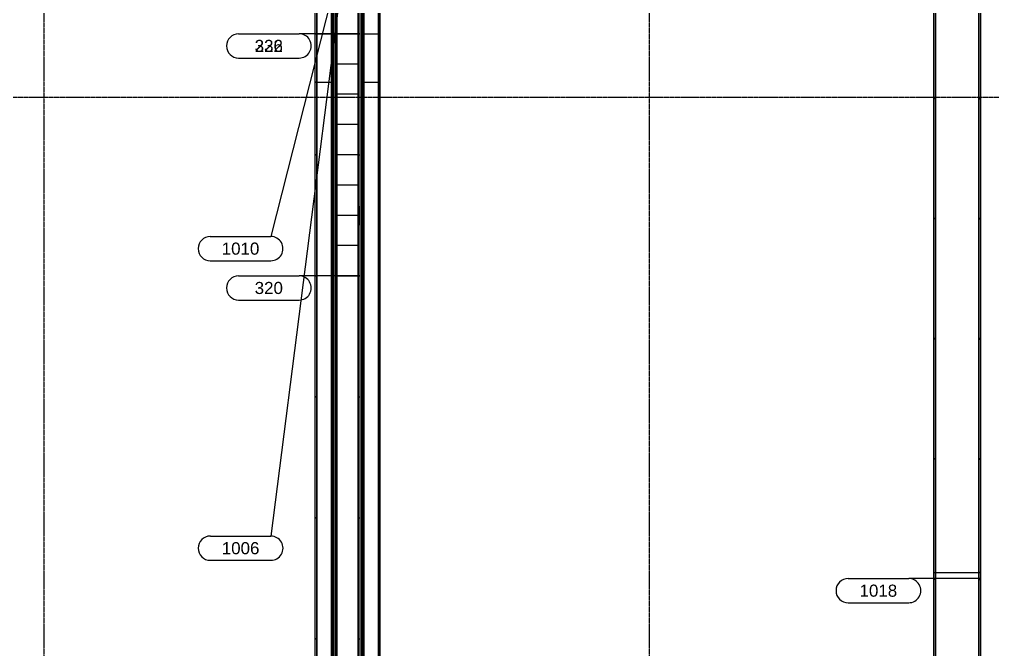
# Model space of a CAD drawing. Header units: inches. Extents: x -21257 to 11444, y 0 to 8704.
# Drawn here: x 4504 to 5468, y 6448 to 7072 of the extents above; entities that cross this region are included whole.
import ezdxf
from ezdxf.enums import TextEntityAlignment as Align

# ---------------------------------------------------------------- set-up
doc = ezdxf.new("R2010")
doc.units = ezdxf.units.IN
doc.header["$MEASUREMENT"] = 0
doc.linetypes.add('CENTER2', pattern=[1.125, 0.75, -0.125, 0.125, -0.125])
for name, color, linetype in [('100-CONV-LAYOUT', 3, 'Continuous'), ('1000-CONV-LAYOUT', 30, 'Continuous'), ('1000-CONV-LAYOUT-UPPER', 30, 'Continuous'), ('1000-CONV-NUMBERS', 30, 'Continuous'), ('200-CONV-LAYOUT', 4, 'Continuous'), ('200-CONV-NUMBERS', 4, 'Continuous'), ('300-CONV-LAYOUT', 6, 'Continuous'), ('300-CONV-NUMBERS', 6, 'Continuous'), ('Bldg_Cline', 8, 'CENTER2')]:
    doc.layers.add(name, color=color, linetype=linetype)
doc.styles.get("Standard").update_dxf_attribs({"font": 'helvl.shx'})

# ---------------------------------------------------------------- blocks, each defined once
blk = doc.blocks.new('DCBLOCK')
at = {"linetype": 'Continuous'}
for p, q in [((-0.625, 0), (0, 0)), ((-0.625, -0.25), (0, -0.25))]:
    blk.add_line(p, q, dxfattribs=at)
for centre, start, end in [((-0.625, -0.125), 90, 269.9999), ((0, -0.125), 269.9999, 90)]:
    blk.add_arc(centre, 0.125, start, end)
blk.add_attdef('FORTNAITEM', text='', height=0.125).set_placement((-0.313, -0.125), align=Align.MIDDLE_CENTER)
at = {"flags": 1}
blk.add_attdef('SERIALNUM', (-0.625, -0.344), '', height=0.125, dxfattribs=at)
blk = doc.blocks.new('Promise-US15-100330-00-10-003 Bldg Colums')
at = {"layer": 'Bldg_Cline'}
for p, q in [((3600, 7192), (3600, 8)), ((4200, 7192), (4200, 8)), ((72, 6480), (6000, 6480))]:
    blk.add_line(p, q, dxfattribs=at)

msp = doc.modelspace()

# ---------------------------------------------------------------- linework, layer by layer
at = {"layer": '100-CONV-LAYOUT', "linetype": 'Continuous'}
for p, q in [((4817.06, 7058.27, 29.99), (4818.56, 7058.27, 29.99)), ((4818.56, 7058.27, 23.49), (4817.06, 7058.27, 23.49)), ((4818.56, 7058.27, 29.99), (4818.56, 7058.27, 23.49)), ((4839.56, 7058.27, 29.99), (4841.06, 7058.27, 29.99)), ((4839.56, 7058.27, 29.99), (4839.56, 7058.27, 23.49)), ((4839.56, 7058.27, 23.49), (4841.06, 7058.27, 23.49)), ((4817.06, 6938.27, 29.99), (4818.56, 6938.27, 29.99)), ((4818.56, 6938.27, 23.49), (4817.06, 6938.27, 23.49)), ((4818.56, 6938.27, 29.99), (4818.56, 6938.27, 23.49)), ((4839.56, 6938.27, 29.99), (4841.06, 6938.27, 29.99)), ((4839.56, 6938.27, 29.99), (4839.56, 6938.27, 23.49)), ((4839.56, 6938.27, 23.49), (4841.06, 6938.27, 23.49)), ((4817.06, 6818.27, 29.99), (4818.56, 6818.27, 29.99)), ((4818.56, 6818.27, 23.49), (4817.06, 6818.27, 23.49)), ((4818.56, 6818.27, 29.99), (4818.56, 6818.27, 23.49)), ((4839.56, 6818.27, 29.99), (4841.06, 6818.27, 29.99)), ((4839.56, 6818.27, 29.99), (4839.56, 6818.27, 23.49)), ((4839.56, 6818.27, 23.49), (4841.06, 6818.27, 23.49)), ((4817.06, 6698.27, 29.99), (4818.56, 6698.27, 29.99)), ((4818.56, 6698.27, 23.49), (4817.06, 6698.27, 23.49)), ((4818.56, 6698.27, 29.99), (4818.56, 6698.27, 23.49)), ((4839.56, 6698.27, 29.99), (4841.06, 6698.27, 29.99)), ((4839.56, 6698.27, 29.99), (4839.56, 6698.27, 23.49)), ((4839.56, 6698.27, 23.49), (4841.06, 6698.27, 23.49)), ((4817.06, 6578.27, 29.99), (4818.56, 6578.27, 29.99)), ((4818.56, 6578.27, 23.49), (4817.06, 6578.27, 23.49)), ((4818.56, 6578.27, 29.99), (4818.56, 6578.27, 23.49)), ((4839.56, 6578.27, 29.99), (4841.06, 6578.27, 29.99)), ((4839.56, 6578.27, 29.99), (4839.56, 6578.27, 23.49)), ((4839.56, 6578.27, 23.49), (4841.06, 6578.27, 23.49)), ((4817.06, 6458.27, 29.99), (4818.56, 6458.27, 29.99)), ((4818.56, 6458.27, 23.49), (4817.06, 6458.27, 23.49)), ((4818.56, 6458.27, 29.99), (4818.56, 6458.27, 23.49)), ((4839.56, 6458.27, 29.99), (4841.06, 6458.27, 29.99)), ((4839.56, 6458.27, 29.99), (4839.56, 6458.27, 23.49)), ((4839.56, 6458.27, 23.49), (4841.06, 6458.27, 23.49))]:
    msp.add_line(p, q, dxfattribs=at)
at = {"layer": '100-CONV-LAYOUT'}
for points in [[(4817.06, 4778.27, 23.5), (4817.06, 7238.27, 23.49), (4818.56, 7238.27, 23.49), (4818.56, 4778.27, 23.5)], [(4817.06, 4778.27, 30), (4817.06, 7238.27, 29.99), (4818.56, 7238.27, 29.99), (4818.56, 4778.27, 30)], [(4818.56, 4778.27, 30), (4818.56, 7238.27, 29.99), (4839.56, 7238.27, 29.99), (4839.56, 4778.27, 30)], [(4818.56, 4778.27, 30), (4818.56, 7238.27, 29.99), (4818.56, 7238.27, 23.49), (4818.56, 4778.27, 23.5)], [(4839.56, 4778.27, 30), (4839.56, 7238.27, 29.99), (4839.56, 7238.27, 23.49), (4839.56, 4778.27, 23.5)], [(4839.56, 4778.27, 23.5), (4839.56, 7238.27, 23.49), (4841.06, 7238.27, 23.49), (4841.06, 4778.27, 23.5)], [(4839.56, 4778.27, 30), (4839.56, 7238.27, 29.99), (4841.06, 7238.27, 29.99), (4841.06, 4778.27, 30)], [(4797.06, 4778.27, 26.5), (4797.06, 7154.27, 26.49), (4798.56, 7154.27, 26.49), (4798.56, 4778.27, 26.5)], [(4797.06, 4778.27, 30), (4797.06, 7154.27, 29.99), (4798.56, 7154.27, 29.99), (4798.56, 4778.27, 30)], [(4798.56, 4778.27, 30), (4798.56, 7154.27, 29.99), (4813.56, 7154.27, 29.99), (4813.56, 4778.27, 30)], [(4798.56, 4778.27, 30), (4798.56, 7154.27, 29.99), (4798.56, 7154.27, 26.49), (4798.56, 4778.27, 26.5)], [(4813.56, 4778.27, 30), (4813.56, 7154.27, 29.99), (4813.56, 7154.27, 26.49), (4813.56, 4778.27, 26.5)], [(4813.56, 4778.27, 26.5), (4813.56, 7154.27, 26.49), (4815.06, 7154.27, 26.49), (4815.06, 4778.27, 26.5)], [(4813.56, 4778.27, 30), (4813.56, 7154.27, 29.99), (4815.06, 7154.27, 29.99), (4815.06, 4778.27, 30)], [(4843.06, 4778.27, 26.5), (4843.06, 7154.27, 26.49), (4844.56, 7154.27, 26.49), (4844.56, 4778.27, 26.5)], [(4843.06, 4778.27, 30), (4843.06, 7154.27, 29.99), (4844.56, 7154.27, 29.99), (4844.56, 4778.27, 30)], [(4844.56, 4778.27, 30), (4844.56, 7154.27, 29.99), (4859.56, 7154.27, 29.99), (4859.56, 4778.27, 30)], [(4844.56, 4778.27, 30), (4844.56, 7154.27, 29.99), (4844.56, 7154.27, 26.49), (4844.56, 4778.27, 26.5)], [(4859.56, 4778.27, 30), (4859.56, 7154.27, 29.99), (4859.56, 7154.27, 26.49), (4859.56, 4778.27, 26.5)], [(4859.56, 4778.27, 26.5), (4859.56, 7154.27, 26.49), (4861.06, 7154.27, 26.49), (4861.06, 4778.27, 26.5)], [(4859.56, 4778.27, 30), (4859.56, 7154.27, 29.99), (4861.06, 7154.27, 29.99), (4861.06, 4778.27, 30)], [(4797.06, 7058.27, 29.99), (4797.06, 7058.27, 26.49), (4798.56, 7058.27, 26.49), (4798.56, 7058.27, 29.99)], [(4813.56, 7058.27, 29.99), (4813.56, 7058.27, 26.49), (4815.06, 7058.27, 26.49), (4815.06, 7058.27, 29.99)], [(4843.06, 7058.27, 29.99), (4843.06, 7058.27, 26.49), (4844.56, 7058.27, 26.49), (4844.56, 7058.27, 29.99)], [(4859.56, 7058.27, 29.99), (4859.56, 7058.27, 26.49), (4861.06, 7058.27, 26.49), (4861.06, 7058.27, 29.99)], [(4797.06, 6938.27, 29.99), (4797.06, 6938.27, 26.49), (4798.56, 6938.27, 26.49), (4798.56, 6938.27, 29.99)], [(4813.56, 6938.27, 29.99), (4813.56, 6938.27, 26.49), (4815.06, 6938.27, 26.49), (4815.06, 6938.27, 29.99)], [(4843.06, 6938.27, 29.99), (4843.06, 6938.27, 26.49), (4844.56, 6938.27, 26.49), (4844.56, 6938.27, 29.99)], [(4859.56, 6938.27, 29.99), (4859.56, 6938.27, 26.49), (4861.06, 6938.27, 26.49), (4861.06, 6938.27, 29.99)], [(4797.06, 6818.27, 29.99), (4797.06, 6818.27, 26.49), (4798.56, 6818.27, 26.49), (4798.56, 6818.27, 29.99)], [(4813.56, 6818.27, 29.99), (4813.56, 6818.27, 26.49), (4815.06, 6818.27, 26.49), (4815.06, 6818.27, 29.99)], [(4843.06, 6818.27, 29.99), (4843.06, 6818.27, 26.49), (4844.56, 6818.27, 26.49), (4844.56, 6818.27, 29.99)], [(4859.56, 6818.27, 29.99), (4859.56, 6818.27, 26.49), (4861.06, 6818.27, 26.49), (4861.06, 6818.27, 29.99)], [(4797.06, 6698.27, 29.99), (4797.06, 6698.27, 26.49), (4798.56, 6698.27, 26.49), (4798.56, 6698.27, 29.99)], [(4813.56, 6698.27, 29.99), (4813.56, 6698.27, 26.49), (4815.06, 6698.27, 26.49), (4815.06, 6698.27, 29.99)], [(4843.06, 6698.27, 29.99), (4843.06, 6698.27, 26.49), (4844.56, 6698.27, 26.49), (4844.56, 6698.27, 29.99)], [(4859.56, 6698.27, 29.99), (4859.56, 6698.27, 26.49), (4861.06, 6698.27, 26.49), (4861.06, 6698.27, 29.99)], [(4797.06, 6578.27, 29.99), (4797.06, 6578.27, 26.49), (4798.56, 6578.27, 26.49), (4798.56, 6578.27, 29.99)], [(4813.56, 6578.27, 29.99), (4813.56, 6578.27, 26.49), (4815.06, 6578.27, 26.49), (4815.06, 6578.27, 29.99)], [(4843.06, 6578.27, 29.99), (4843.06, 6578.27, 26.49), (4844.56, 6578.27, 26.49), (4844.56, 6578.27, 29.99)], [(4859.56, 6578.27, 29.99), (4859.56, 6578.27, 26.49), (4861.06, 6578.27, 26.49), (4861.06, 6578.27, 29.99)], [(4797.06, 6458.27, 29.99), (4797.06, 6458.27, 26.49), (4798.56, 6458.27, 26.49), (4798.56, 6458.27, 29.99)], [(4813.56, 6458.27, 29.99), (4813.56, 6458.27, 26.49), (4815.06, 6458.27, 26.49), (4815.06, 6458.27, 29.99)], [(4843.06, 6458.27, 29.99), (4843.06, 6458.27, 26.49), (4844.56, 6458.27, 26.49), (4844.56, 6458.27, 29.99)], [(4859.56, 6458.27, 29.99), (4859.56, 6458.27, 26.49), (4861.06, 6458.27, 26.49), (4861.06, 6458.27, 29.99)]]:
    msp.add_3dface(points, dxfattribs=at)
at = {"layer": '1000-CONV-LAYOUT', "linetype": 'Continuous'}
for p, q in [((4814.6, 7037.26, 69), (4813.1, 7037.26, 69)), ((4814.6, 7037.26, 65), (4813.1, 7037.26, 65)), ((4814.6, 7037.26, 69), (4814.6, 7037.26, 65)), ((4845.1, 7037.26, 69), (4843.6, 7037.26, 69)), ((4843.6, 7037.26, 69), (4843.6, 7037.26, 65)), ((4843.6, 7037.26, 65), (4845.1, 7037.26, 65)), ((5410.1, 6994.68, 278.4), (5411.6, 6994.68, 278.4)), ((5411.6, 6993.78, 270.95), (5410.1, 6993.78, 270.95)), ((5411.6, 6994.68, 278.4), (5411.6, 6993.78, 270.95)), ((5454.6, 6994.68, 278.4), (5456.1, 6994.68, 278.4)), ((5454.6, 6994.68, 278.4), (5454.6, 6993.78, 270.95)), ((5454.6, 6993.78, 270.95), (5456.1, 6993.78, 270.95)), ((4814.6, 6917.26, 69), (4813.1, 6917.26, 69)), ((4814.6, 6917.26, 65), (4813.1, 6917.26, 65)), ((4814.6, 6917.26, 69), (4814.6, 6917.26, 65)), ((4845.1, 6917.26, 69), (4843.6, 6917.26, 69)), ((4843.6, 6917.26, 69), (4843.6, 6917.26, 65)), ((4843.6, 6917.26, 65), (4845.1, 6917.26, 65)), ((5410.1, 6875.55, 292.8), (5411.6, 6875.55, 292.8)), ((5411.6, 6875.55, 292.8), (5411.6, 6874.65, 285.35)), ((5454.6, 6875.55, 292.8), (5454.6, 6874.65, 285.35)), ((5454.6, 6875.55, 292.8), (5456.1, 6875.55, 292.8)), ((5411.6, 6874.65, 285.35), (5410.1, 6874.65, 285.35)), ((5454.6, 6874.65, 285.35), (5456.1, 6874.65, 285.35)), ((4814.6, 6797.26, 69), (4813.1, 6797.26, 69)), ((4814.6, 6797.26, 65), (4813.1, 6797.26, 65)), ((4814.6, 6797.26, 69), (4814.6, 6797.26, 65)), ((4845.1, 6797.26, 69), (4843.6, 6797.26, 69)), ((4843.6, 6797.26, 69), (4843.6, 6797.26, 65)), ((4843.6, 6797.26, 65), (4845.1, 6797.26, 65)), ((5410.1, 6756.41, 307.2), (5411.6, 6756.41, 307.2)), ((5411.6, 6755.51, 299.75), (5410.1, 6755.51, 299.75)), ((5411.6, 6756.41, 307.2), (5411.6, 6755.51, 299.75)), ((5454.6, 6756.41, 307.2), (5454.6, 6755.51, 299.75)), ((5454.6, 6756.41, 307.2), (5456.1, 6756.41, 307.2)), ((5454.6, 6755.51, 299.75), (5456.1, 6755.51, 299.75)), ((4814.6, 6677.26, 69), (4813.1, 6677.26, 69)), ((4814.6, 6677.26, 65), (4813.1, 6677.26, 65)), ((4814.6, 6677.26, 69), (4814.6, 6677.26, 65)), ((4845.1, 6677.26, 69), (4843.6, 6677.26, 69)), ((4843.6, 6677.26, 69), (4843.6, 6677.26, 65)), ((4843.6, 6677.26, 65), (4845.1, 6677.26, 65)), ((5410.1, 6637.28, 321.6), (5411.6, 6637.28, 321.6)), ((5411.6, 6636.38, 314.15), (5410.1, 6636.38, 314.15)), ((5411.6, 6637.28, 321.6), (5411.6, 6636.38, 314.15)), ((5454.6, 6637.28, 321.6), (5454.6, 6636.38, 314.15)), ((5454.6, 6637.28, 321.6), (5456.1, 6637.28, 321.6)), ((5454.6, 6636.38, 314.15), (5456.1, 6636.38, 314.15)), ((4814.6, 6557.26, 69), (4813.1, 6557.26, 69)), ((4814.6, 6557.26, 65), (4813.1, 6557.26, 65)), ((4814.6, 6557.26, 69), (4814.6, 6557.26, 65)), ((4845.1, 6557.26, 69), (4843.6, 6557.26, 69)), ((4843.6, 6557.26, 69), (4843.6, 6557.26, 65)), ((4843.6, 6557.26, 65), (4845.1, 6557.26, 65)), ((5410.1, 6524.15, 336), (5411.6, 6524.15, 336)), ((5410.1, 6524.15, 328.5), (5411.6, 6524.15, 328.5)), ((5411.6, 6524.15, 328.5), (5411.6, 6524.15, 336)), ((5456.1, 6524.15, 336), (5454.6, 6524.15, 336)), ((5454.6, 6524.15, 336), (5454.6, 6524.15, 328.5)), ((5454.6, 6524.15, 328.5), (5456.1, 6524.15, 328.5)), ((5410.1, 6518.15, 336), (5411.6, 6518.15, 336)), ((5411.6, 6517.25, 328.55), (5410.1, 6517.25, 328.55)), ((5411.6, 6518.15, 336), (5411.6, 6517.25, 328.55)), ((5454.6, 6518.15, 336), (5454.6, 6517.25, 328.55)), ((5454.6, 6518.15, 336), (5456.1, 6518.15, 336)), ((5454.6, 6517.25, 328.55), (5456.1, 6517.25, 328.55))]:
    msp.add_line(p, q, dxfattribs=at)
at = {"layer": '1000-CONV-LAYOUT'}
for points in [[(5410.1, 6518.15, 336), (5410.1, 7709.48, 192), (5411.6, 7709.48, 192), (5411.6, 6518.15, 336)], [(5410.1, 6517.25, 328.55), (5410.1, 7708.58, 184.55), (5411.6, 7708.58, 184.55), (5411.6, 6517.25, 328.55)], [(5411.6, 6518.15, 336), (5411.6, 7709.48, 192), (5454.6, 7709.48, 192), (5454.6, 6518.15, 336)], [(5411.6, 6518.15, 336), (5411.6, 7709.48, 192), (5411.6, 7708.58, 184.55), (5411.6, 6517.25, 328.55)], [(5454.6, 6518.15, 336), (5454.6, 7709.48, 192), (5454.6, 7708.58, 184.55), (5454.6, 6517.25, 328.55)], [(5454.6, 6518.15, 336), (5454.6, 7709.48, 192), (5456.1, 7709.48, 192), (5456.1, 6518.15, 336)], [(5454.6, 6517.25, 328.55), (5454.6, 7708.58, 184.55), (5456.1, 7708.58, 184.55), (5456.1, 6517.25, 328.55)], [(4814.6, 7157.26, 69), (4814.6, 4901.26, 69), (4813.1, 4901.26, 69), (4813.1, 7157.26, 69)], [(4814.6, 7157.26, 65), (4814.6, 4901.26, 65), (4813.1, 4901.26, 65), (4813.1, 7157.26, 65)], [(4814.6, 7157.26, 69), (4814.6, 4901.26, 69), (4814.6, 4901.26, 65), (4814.6, 7157.26, 65)], [(4843.6, 7157.26, 69), (4843.6, 4901.26, 69), (4814.6, 4901.26, 69), (4814.6, 7157.26, 69)], [(4845.1, 7157.26, 69), (4845.1, 4901.26, 69), (4843.6, 4901.26, 69), (4843.6, 7157.26, 69)], [(4845.1, 7157.26, 65), (4845.1, 4901.26, 65), (4843.6, 4901.26, 65), (4843.6, 7157.26, 65)], [(4843.6, 7157.26, 69), (4843.6, 4901.26, 69), (4843.6, 4901.26, 65), (4843.6, 7157.26, 65)], [(5410.1, 4124.15, 328.5), (5410.1, 6524.15, 328.5), (5411.6, 6524.15, 328.5), (5411.6, 4124.15, 328.5)], [(5410.1, 4124.15, 336), (5410.1, 6524.15, 336), (5411.6, 6524.15, 336), (5411.6, 4124.15, 336)], [(5411.6, 4124.15, 336), (5411.6, 6524.15, 336), (5454.6, 6524.15, 336), (5454.6, 4124.15, 336)], [(5411.6, 4124.15, 336), (5411.6, 6524.15, 336), (5411.6, 6524.15, 328.5), (5411.6, 4124.15, 328.5)], [(5454.6, 4124.15, 336), (5454.6, 6524.15, 336), (5454.6, 6524.15, 328.5), (5454.6, 4124.15, 328.5)], [(5454.6, 4124.15, 328.5), (5454.6, 6524.15, 328.5), (5456.1, 6524.15, 328.5), (5456.1, 4124.15, 328.5)], [(5454.6, 4124.15, 336), (5454.6, 6524.15, 336), (5456.1, 6524.15, 336), (5456.1, 4124.15, 336)]]:
    msp.add_3dface(points, dxfattribs=at)
at = {"layer": '1000-CONV-LAYOUT-UPPER', "linetype": 'Continuous'}
for p, q in [((4814.6, 7037.26, 177), (4813.1, 7037.26, 177)), ((4814.6, 7037.26, 173), (4813.1, 7037.26, 173)), ((4814.6, 7037.26, 177), (4814.6, 7037.26, 173)), ((4845.1, 7037.26, 177), (4843.6, 7037.26, 177)), ((4843.6, 7037.26, 177), (4843.6, 7037.26, 173)), ((4843.6, 7037.26, 173), (4845.1, 7037.26, 173)), ((4814.6, 6917.26, 177), (4813.1, 6917.26, 177)), ((4814.6, 6917.26, 173), (4813.1, 6917.26, 173)), ((4814.6, 6917.26, 177), (4814.6, 6917.26, 173)), ((4845.1, 6917.26, 177), (4843.6, 6917.26, 177)), ((4843.6, 6917.26, 177), (4843.6, 6917.26, 173)), ((4843.6, 6917.26, 173), (4845.1, 6917.26, 173)), ((4814.6, 6797.26, 177), (4813.1, 6797.26, 177)), ((4814.6, 6797.26, 173), (4813.1, 6797.26, 173)), ((4814.6, 6797.26, 177), (4814.6, 6797.26, 173)), ((4845.1, 6797.26, 177), (4843.6, 6797.26, 177)), ((4843.6, 6797.26, 177), (4843.6, 6797.26, 173)), ((4843.6, 6797.26, 173), (4845.1, 6797.26, 173)), ((4814.6, 6677.26, 177), (4813.1, 6677.26, 177)), ((4814.6, 6677.26, 173), (4813.1, 6677.26, 173)), ((4814.6, 6677.26, 177), (4814.6, 6677.26, 173)), ((4845.1, 6677.26, 177), (4843.6, 6677.26, 177)), ((4843.6, 6677.26, 177), (4843.6, 6677.26, 173)), ((4843.6, 6677.26, 173), (4845.1, 6677.26, 173)), ((4814.6, 6557.26, 177), (4813.1, 6557.26, 177)), ((4814.6, 6557.26, 173), (4813.1, 6557.26, 173)), ((4814.6, 6557.26, 177), (4814.6, 6557.26, 173)), ((4845.1, 6557.26, 177), (4843.6, 6557.26, 177)), ((4843.6, 6557.26, 177), (4843.6, 6557.26, 173)), ((4843.6, 6557.26, 173), (4845.1, 6557.26, 173))]:
    msp.add_line(p, q, dxfattribs=at)
at = {"layer": '1000-CONV-LAYOUT-UPPER'}
for points in [[(4814.6, 7157.26, 173), (4814.6, 4733.26, 173), (4813.1, 4733.26, 173), (4813.1, 7157.26, 173)], [(4814.6, 7157.26, 177), (4814.6, 4733.26, 177), (4813.1, 4733.26, 177), (4813.1, 7157.26, 177)], [(4843.6, 7157.26, 177), (4843.6, 4733.26, 177), (4814.6, 4733.26, 177), (4814.6, 7157.26, 177)], [(4814.6, 7157.26, 177), (4814.6, 4733.26, 177), (4814.6, 4733.26, 173), (4814.6, 7157.26, 173)], [(4843.6, 7157.26, 177), (4843.6, 4733.26, 177), (4843.6, 4733.26, 173), (4843.6, 7157.26, 173)], [(4845.1, 7157.26, 173), (4845.1, 4733.26, 173), (4843.6, 4733.26, 173), (4843.6, 7157.26, 173)], [(4845.1, 7157.26, 177), (4845.1, 4733.26, 177), (4843.6, 4733.26, 177), (4843.6, 7157.26, 177)]]:
    msp.add_3dface(points, dxfattribs=at)
at = {"layer": '1000-CONV-NUMBERS', "linetype": 'Continuous'}
for p, q in [((4829.1, 7157.26, 177), (4753.05, 6857.26, 360)), ((4829.1, 7157.26, 69), (4753.1, 6560.26, 360)), ((5433.1, 6518.15, 336), (5385.1, 6518.15, 360))]:
    msp.add_line(p, q, dxfattribs=at)
at = {"layer": '200-CONV-LAYOUT', "linetype": 'Continuous'}
for p, q in [((4817.06, 7058.27, 138), (4818.56, 7058.27, 138)), ((4818.56, 7058.27, 131.5), (4817.06, 7058.27, 131.5)), ((4817.06, 7058.27, 137.99), (4818.56, 7058.27, 137.99)), ((4817.06, 7058.27, 131.49), (4818.56, 7058.27, 131.49)), ((4818.56, 7058.27, 138), (4818.56, 7058.27, 131.5)), ((4818.56, 7058.27, 131.49), (4818.56, 7058.27, 137.99)), ((4839.56, 7058.27, 138), (4841.06, 7058.27, 138)), ((4839.56, 7058.27, 138), (4839.56, 7058.27, 131.5)), ((4839.56, 7058.27, 131.5), (4841.06, 7058.27, 131.5)), ((4841.06, 7058.27, 137.99), (4839.56, 7058.27, 137.99)), ((4839.56, 7058.27, 137.99), (4839.56, 7058.27, 131.49)), ((4839.56, 7058.27, 131.49), (4841.06, 7058.27, 131.49)), ((4817.06, 6938.27, 137.99), (4818.56, 6938.27, 137.99)), ((4818.56, 6938.27, 131.49), (4817.06, 6938.27, 131.49)), ((4818.56, 6938.27, 137.99), (4818.56, 6938.27, 131.49)), ((4839.56, 6938.27, 137.99), (4841.06, 6938.27, 137.99)), ((4839.56, 6938.27, 137.99), (4839.56, 6938.27, 131.49)), ((4839.56, 6938.27, 131.49), (4841.06, 6938.27, 131.49)), ((4817.06, 6818.27, 137.99), (4818.56, 6818.27, 137.99)), ((4818.56, 6818.27, 131.49), (4817.06, 6818.27, 131.49)), ((4818.56, 6818.27, 137.99), (4818.56, 6818.27, 131.49)), ((4839.56, 6818.27, 137.99), (4841.06, 6818.27, 137.99)), ((4839.56, 6818.27, 137.99), (4839.56, 6818.27, 131.49)), ((4839.56, 6818.27, 131.49), (4841.06, 6818.27, 131.49)), ((4817.06, 6698.27, 137.99), (4818.56, 6698.27, 137.99)), ((4818.56, 6698.27, 131.49), (4817.06, 6698.27, 131.49)), ((4818.56, 6698.27, 137.99), (4818.56, 6698.27, 131.49)), ((4839.56, 6698.27, 137.99), (4841.06, 6698.27, 137.99)), ((4839.56, 6698.27, 137.99), (4839.56, 6698.27, 131.49)), ((4839.56, 6698.27, 131.49), (4841.06, 6698.27, 131.49)), ((4817.06, 6578.27, 137.99), (4818.56, 6578.27, 137.99)), ((4818.56, 6578.27, 131.49), (4817.06, 6578.27, 131.49)), ((4818.56, 6578.27, 137.99), (4818.56, 6578.27, 131.49)), ((4839.56, 6578.27, 137.99), (4841.06, 6578.27, 137.99)), ((4839.56, 6578.27, 137.99), (4839.56, 6578.27, 131.49)), ((4839.56, 6578.27, 131.49), (4841.06, 6578.27, 131.49)), ((4817.06, 6458.27, 137.99), (4818.56, 6458.27, 137.99)), ((4818.56, 6458.27, 131.49), (4817.06, 6458.27, 131.49)), ((4818.56, 6458.27, 137.99), (4818.56, 6458.27, 131.49)), ((4839.56, 6458.27, 137.99), (4841.06, 6458.27, 137.99)), ((4839.56, 6458.27, 137.99), (4839.56, 6458.27, 131.49)), ((4839.56, 6458.27, 131.49), (4841.06, 6458.27, 131.49))]:
    msp.add_line(p, q, dxfattribs=at)
at = {"layer": '200-CONV-LAYOUT'}
for points in [[(4817.06, 7058.27, 138), (4817.06, 7103.27, 138), (4818.56, 7103.27, 138), (4818.56, 7058.27, 138)], [(4817.06, 7058.27, 131.5), (4817.06, 7103.27, 131.5), (4818.56, 7103.27, 131.5), (4818.56, 7058.27, 131.5)], [(4818.56, 7058.27, 138), (4818.56, 7103.27, 138), (4818.56, 7103.27, 131.5), (4818.56, 7058.27, 131.5)], [(4818.56, 7058.27, 138), (4818.56, 7103.27, 138), (4839.56, 7103.27, 138), (4839.56, 7058.27, 138)], [(4839.56, 7058.27, 138), (4839.56, 7103.27, 138), (4841.06, 7103.27, 138), (4841.06, 7058.27, 138)], [(4839.56, 7058.27, 131.5), (4839.56, 7103.27, 131.5), (4841.06, 7103.27, 131.5), (4841.06, 7058.27, 131.5)], [(4839.56, 7058.27, 138), (4839.56, 7103.27, 138), (4839.56, 7103.27, 131.5), (4839.56, 7058.27, 131.5)], [(4817.06, 4778.27, 131.5), (4817.06, 7058.27, 131.49), (4818.56, 7058.27, 131.49), (4818.56, 4778.27, 131.5)], [(4817.06, 4778.27, 138), (4817.06, 7058.27, 137.99), (4818.56, 7058.27, 137.99), (4818.56, 4778.27, 138)], [(4818.56, 4778.27, 138), (4818.56, 7058.27, 137.99), (4839.56, 7058.27, 137.99), (4839.56, 4778.27, 138)], [(4818.56, 4778.27, 138), (4818.56, 7058.27, 137.99), (4818.56, 7058.27, 131.49), (4818.56, 4778.27, 131.5)], [(4839.56, 4778.27, 138), (4839.56, 7058.27, 137.99), (4839.56, 7058.27, 131.49), (4839.56, 4778.27, 131.5)], [(4839.56, 4778.27, 131.5), (4839.56, 7058.27, 131.49), (4841.06, 7058.27, 131.49), (4841.06, 4778.27, 131.5)], [(4839.56, 4778.27, 138), (4839.56, 7058.27, 137.99), (4841.06, 7058.27, 137.99), (4841.06, 4778.27, 138)], [(4797.06, 7010.27, 137.99), (4797.06, 7010.27, 134.49), (4798.56, 7010.27, 134.49), (4798.56, 7010.27, 137.99)], [(4797.06, 4778.27, 134.5), (4797.06, 7010.27, 134.49), (4798.56, 7010.27, 134.49), (4798.56, 4778.27, 134.5)], [(4797.06, 4778.27, 138), (4797.06, 7010.27, 137.99), (4798.56, 7010.27, 137.99), (4798.56, 4778.27, 138)], [(4798.56, 4778.27, 138), (4798.56, 7010.27, 137.99), (4813.56, 7010.27, 137.99), (4813.56, 4778.27, 138)], [(4798.56, 4778.27, 138), (4798.56, 7010.27, 137.99), (4798.56, 7010.27, 134.49), (4798.56, 4778.27, 134.5)], [(4815.06, 7010.27, 137.99), (4813.56, 7010.27, 137.99), (4813.56, 7010.27, 134.49), (4815.06, 7010.27, 134.49)], [(4813.56, 4778.27, 138), (4813.56, 7010.27, 137.99), (4813.56, 7010.27, 134.49), (4813.56, 4778.27, 134.5)], [(4813.56, 4778.27, 134.5), (4813.56, 7010.27, 134.49), (4815.06, 7010.27, 134.49), (4815.06, 4778.27, 134.5)], [(4813.56, 4778.27, 138), (4813.56, 7010.27, 137.99), (4815.06, 7010.27, 137.99), (4815.06, 4778.27, 138)], [(4843.06, 7010.27, 137.99), (4843.06, 7010.27, 134.49), (4844.56, 7010.27, 134.49), (4844.56, 7010.27, 137.99)], [(4843.06, 4778.27, 134.5), (4843.06, 7010.27, 134.49), (4844.56, 7010.27, 134.49), (4844.56, 4778.27, 134.5)], [(4843.06, 4778.27, 138), (4843.06, 7010.27, 137.99), (4844.56, 7010.27, 137.99), (4844.56, 4778.27, 138)], [(4844.56, 4778.27, 138), (4844.56, 7010.27, 137.99), (4859.56, 7010.27, 137.99), (4859.56, 4778.27, 138)], [(4844.56, 4778.27, 138), (4844.56, 7010.27, 137.99), (4844.56, 7010.27, 134.49), (4844.56, 4778.27, 134.5)], [(4861.06, 7010.27, 137.99), (4859.56, 7010.27, 137.99), (4859.56, 7010.27, 134.49), (4861.06, 7010.27, 134.49)], [(4859.56, 4778.27, 138), (4859.56, 7010.27, 137.99), (4859.56, 7010.27, 134.49), (4859.56, 4778.27, 134.5)], [(4859.56, 4778.27, 134.5), (4859.56, 7010.27, 134.49), (4861.06, 7010.27, 134.49), (4861.06, 4778.27, 134.5)], [(4859.56, 4778.27, 138), (4859.56, 7010.27, 137.99), (4861.06, 7010.27, 137.99), (4861.06, 4778.27, 138)], [(4797.06, 6938.27, 137.99), (4797.06, 6938.27, 134.49), (4798.56, 6938.27, 134.49), (4798.56, 6938.27, 137.99)], [(4813.56, 6938.27, 137.99), (4813.56, 6938.27, 134.49), (4815.06, 6938.27, 134.49), (4815.06, 6938.27, 137.99)], [(4843.06, 6938.27, 137.99), (4843.06, 6938.27, 134.49), (4844.56, 6938.27, 134.49), (4844.56, 6938.27, 137.99)], [(4859.56, 6938.27, 137.99), (4859.56, 6938.27, 134.49), (4861.06, 6938.27, 134.49), (4861.06, 6938.27, 137.99)], [(4797.06, 6818.27, 137.99), (4797.06, 6818.27, 134.49), (4798.56, 6818.27, 134.49), (4798.56, 6818.27, 137.99)], [(4813.56, 6818.27, 137.99), (4813.56, 6818.27, 134.49), (4815.06, 6818.27, 134.49), (4815.06, 6818.27, 137.99)], [(4843.06, 6818.27, 137.99), (4843.06, 6818.27, 134.49), (4844.56, 6818.27, 134.49), (4844.56, 6818.27, 137.99)], [(4859.56, 6818.27, 137.99), (4859.56, 6818.27, 134.49), (4861.06, 6818.27, 134.49), (4861.06, 6818.27, 137.99)], [(4797.06, 6698.27, 137.99), (4797.06, 6698.27, 134.49), (4798.56, 6698.27, 134.49), (4798.56, 6698.27, 137.99)], [(4813.56, 6698.27, 137.99), (4813.56, 6698.27, 134.49), (4815.06, 6698.27, 134.49), (4815.06, 6698.27, 137.99)], [(4843.06, 6698.27, 137.99), (4843.06, 6698.27, 134.49), (4844.56, 6698.27, 134.49), (4844.56, 6698.27, 137.99)], [(4859.56, 6698.27, 137.99), (4859.56, 6698.27, 134.49), (4861.06, 6698.27, 134.49), (4861.06, 6698.27, 137.99)], [(4797.06, 6578.27, 137.99), (4797.06, 6578.27, 134.49), (4798.56, 6578.27, 134.49), (4798.56, 6578.27, 137.99)], [(4813.56, 6578.27, 137.99), (4813.56, 6578.27, 134.49), (4815.06, 6578.27, 134.49), (4815.06, 6578.27, 137.99)], [(4843.06, 6578.27, 137.99), (4843.06, 6578.27, 134.49), (4844.56, 6578.27, 134.49), (4844.56, 6578.27, 137.99)], [(4859.56, 6578.27, 137.99), (4859.56, 6578.27, 134.49), (4861.06, 6578.27, 134.49), (4861.06, 6578.27, 137.99)], [(4797.06, 6458.27, 137.99), (4797.06, 6458.27, 134.49), (4798.56, 6458.27, 134.49), (4798.56, 6458.27, 137.99)], [(4813.56, 6458.27, 137.99), (4813.56, 6458.27, 134.49), (4815.06, 6458.27, 134.49), (4815.06, 6458.27, 137.99)], [(4843.06, 6458.27, 137.99), (4843.06, 6458.27, 134.49), (4844.56, 6458.27, 134.49), (4844.56, 6458.27, 137.99)], [(4859.56, 6458.27, 137.99), (4859.56, 6458.27, 134.49), (4861.06, 6458.27, 134.49), (4861.06, 6458.27, 137.99)]]:
    msp.add_3dface(points, dxfattribs=at)
at = {"layer": '200-CONV-NUMBERS', "linetype": 'Continuous'}
msp.add_line((4829.06, 7058.27, 138), (4781.06, 7058.27, 360), dxfattribs=at)
at = {"layer": '300-CONV-LAYOUT', "linetype": 'Continuous'}
for p, q in [((4817.06, 7058.27, 246), (4818.56, 7058.27, 246)), ((4818.56, 7058.27, 239.5), (4817.06, 7058.27, 239.5)), ((4817.06, 7058.27, 246), (4818.56, 7058.27, 246)), ((4817.06, 7058.27, 236.5), (4818.56, 7058.27, 236.5)), ((4818.56, 7058.27, 246), (4818.56, 7058.27, 239.5)), ((4818.56, 7058.27, 236.5), (4818.56, 7058.27, 246)), ((4839.56, 7058.27, 246), (4841.06, 7058.27, 246)), ((4839.56, 7058.27, 246), (4839.56, 7058.27, 239.5)), ((4839.56, 7058.27, 239.5), (4841.06, 7058.27, 239.5)), ((4841.06, 7058.27, 246), (4839.56, 7058.27, 246)), ((4839.56, 7058.27, 246), (4839.56, 7058.27, 236.5)), ((4839.56, 7058.27, 236.5), (4841.06, 7058.27, 236.5)), ((4839.56, 7028.27, 246), (4818.56, 7028.27, 246)), ((4839.56, 6998.27, 246), (4818.56, 6998.27, 246)), ((4839.56, 6968.27, 246), (4818.56, 6968.27, 246)), ((4818.56, 6938.27, 236.5), (4817.06, 6938.27, 236.5)), ((4817.06, 6938.27, 246), (4818.56, 6938.27, 246)), ((4839.56, 6938.27, 246), (4818.56, 6938.27, 246)), ((4818.56, 6938.27, 246), (4818.56, 6938.27, 236.5)), ((4839.56, 6938.27, 236.5), (4841.06, 6938.27, 236.5)), ((4839.56, 6938.27, 246), (4839.56, 6938.27, 236.5)), ((4839.56, 6938.27, 246), (4841.06, 6938.27, 246)), ((4839.56, 6908.27, 246), (4818.56, 6908.27, 246)), ((4839.56, 6878.27, 246), (4818.56, 6878.27, 246)), ((4839.56, 6848.27, 246), (4818.56, 6848.27, 246)), ((4817.06, 6818.27, 245.99), (4818.56, 6818.27, 245.99)), ((4817.06, 6818.27, 239.49), (4818.56, 6818.27, 239.49)), ((4818.56, 6818.27, 236.5), (4817.06, 6818.27, 236.5)), ((4817.06, 6818.27, 246), (4818.56, 6818.27, 246)), ((4818.56, 6818.27, 239.49), (4818.56, 6818.27, 245.99)), ((4818.56, 6818.27, 246), (4818.56, 6818.27, 236.5)), ((4841.06, 6818.27, 245.99), (4839.56, 6818.27, 245.99)), ((4839.56, 6818.27, 245.99), (4839.56, 6818.27, 239.49)), ((4839.56, 6818.27, 239.49), (4841.06, 6818.27, 239.49)), ((4839.56, 6818.27, 236.5), (4841.06, 6818.27, 236.5)), ((4839.56, 6818.27, 246), (4839.56, 6818.27, 236.5)), ((4839.56, 6818.27, 246), (4841.06, 6818.27, 246)), ((4817.06, 6698.27, 245.99), (4818.56, 6698.27, 245.99)), ((4818.56, 6698.27, 239.49), (4817.06, 6698.27, 239.49)), ((4818.56, 6698.27, 245.99), (4818.56, 6698.27, 239.49)), ((4839.56, 6698.27, 245.99), (4841.06, 6698.27, 245.99)), ((4839.56, 6698.27, 245.99), (4839.56, 6698.27, 239.49)), ((4839.56, 6698.27, 239.49), (4841.06, 6698.27, 239.49)), ((4817.06, 6578.27, 245.99), (4818.56, 6578.27, 245.99)), ((4818.56, 6578.27, 239.49), (4817.06, 6578.27, 239.49)), ((4818.56, 6578.27, 245.99), (4818.56, 6578.27, 239.49)), ((4839.56, 6578.27, 245.99), (4841.06, 6578.27, 245.99)), ((4839.56, 6578.27, 245.99), (4839.56, 6578.27, 239.49)), ((4839.56, 6578.27, 239.49), (4841.06, 6578.27, 239.49)), ((4817.06, 6458.27, 245.99), (4818.56, 6458.27, 245.99)), ((4818.56, 6458.27, 239.49), (4817.06, 6458.27, 239.49)), ((4818.56, 6458.27, 245.99), (4818.56, 6458.27, 239.49)), ((4839.56, 6458.27, 245.99), (4841.06, 6458.27, 245.99)), ((4839.56, 6458.27, 245.99), (4839.56, 6458.27, 239.49)), ((4839.56, 6458.27, 239.49), (4841.06, 6458.27, 239.49))]:
    msp.add_line(p, q, dxfattribs=at)
at = {"layer": '300-CONV-LAYOUT'}
for points in [[(4817.06, 7058.27, 246), (4817.06, 7103.27, 246), (4818.56, 7103.27, 246), (4818.56, 7058.27, 246)], [(4817.06, 7058.27, 239.5), (4817.06, 7103.27, 239.5), (4818.56, 7103.27, 239.5), (4818.56, 7058.27, 239.5)], [(4818.56, 7058.27, 246), (4818.56, 7103.27, 246), (4818.56, 7103.27, 239.5), (4818.56, 7058.27, 239.5)], [(4818.56, 7058.27, 246), (4818.56, 7103.27, 246), (4839.56, 7103.27, 246), (4839.56, 7058.27, 246)], [(4839.56, 7058.27, 246), (4839.56, 7103.27, 246), (4841.06, 7103.27, 246), (4841.06, 7058.27, 246)], [(4839.56, 7058.27, 239.5), (4839.56, 7103.27, 239.5), (4841.06, 7103.27, 239.5), (4841.06, 7058.27, 239.5)], [(4839.56, 7058.27, 246), (4839.56, 7103.27, 246), (4839.56, 7103.27, 239.5), (4839.56, 7058.27, 239.5)], [(4797.06, 7058.27, 245.99), (4797.06, 7058.27, 242.49), (4798.56, 7058.27, 242.49), (4798.56, 7058.27, 245.99)], [(4797.06, 4778.27, 242.5), (4797.06, 7058.27, 242.49), (4798.56, 7058.27, 242.49), (4798.56, 4778.27, 242.5)], [(4797.06, 4778.27, 246), (4797.06, 7058.27, 245.99), (4798.56, 7058.27, 245.99), (4798.56, 4778.27, 246)], [(4798.56, 4778.27, 246), (4798.56, 7058.27, 245.99), (4813.56, 7058.27, 245.99), (4813.56, 4778.27, 246)], [(4798.56, 4778.27, 246), (4798.56, 7058.27, 245.99), (4798.56, 7058.27, 242.49), (4798.56, 4778.27, 242.5)], [(4815.06, 7058.27, 245.99), (4813.56, 7058.27, 245.99), (4813.56, 7058.27, 242.49), (4815.06, 7058.27, 242.49)], [(4813.56, 4778.27, 246), (4813.56, 7058.27, 245.99), (4813.56, 7058.27, 242.49), (4813.56, 4778.27, 242.5)], [(4813.56, 4778.27, 242.5), (4813.56, 7058.27, 242.49), (4815.06, 7058.27, 242.49), (4815.06, 4778.27, 242.5)], [(4813.56, 4778.27, 246), (4813.56, 7058.27, 245.99), (4815.06, 7058.27, 245.99), (4815.06, 4778.27, 246)], [(4817.06, 6818.27, 236.5), (4817.06, 7058.27, 236.5), (4818.56, 7058.27, 236.5), (4818.56, 6818.27, 236.5)], [(4817.06, 6818.27, 246), (4817.06, 7058.27, 246), (4818.56, 7058.27, 246), (4818.56, 6818.27, 246)], [(4818.56, 6818.27, 246), (4818.56, 7058.27, 246), (4839.56, 7058.27, 246), (4839.56, 6818.27, 246)], [(4818.56, 6818.27, 246), (4818.56, 7058.27, 246), (4818.56, 7058.27, 236.5), (4818.56, 6818.27, 236.5)], [(4839.56, 6818.27, 246), (4839.56, 7058.27, 246), (4839.56, 7058.27, 236.5), (4839.56, 6818.27, 236.5)], [(4839.56, 6818.27, 236.5), (4839.56, 7058.27, 236.5), (4841.06, 7058.27, 236.5), (4841.06, 6818.27, 236.5)], [(4839.56, 6818.27, 246), (4839.56, 7058.27, 246), (4841.06, 7058.27, 246), (4841.06, 6818.27, 246)], [(4843.06, 7058.27, 245.99), (4843.06, 7058.27, 242.49), (4844.56, 7058.27, 242.49), (4844.56, 7058.27, 245.99)], [(4843.06, 4778.27, 242.5), (4843.06, 7058.27, 242.49), (4844.56, 7058.27, 242.49), (4844.56, 4778.27, 242.5)], [(4843.06, 4778.27, 246), (4843.06, 7058.27, 245.99), (4844.56, 7058.27, 245.99), (4844.56, 4778.27, 246)], [(4844.56, 4778.27, 246), (4844.56, 7058.27, 245.99), (4859.56, 7058.27, 245.99), (4859.56, 4778.27, 246)], [(4844.56, 4778.27, 246), (4844.56, 7058.27, 245.99), (4844.56, 7058.27, 242.49), (4844.56, 4778.27, 242.5)], [(4861.06, 7058.27, 245.99), (4859.56, 7058.27, 245.99), (4859.56, 7058.27, 242.49), (4861.06, 7058.27, 242.49)], [(4859.56, 4778.27, 246), (4859.56, 7058.27, 245.99), (4859.56, 7058.27, 242.49), (4859.56, 4778.27, 242.5)], [(4859.56, 4778.27, 242.5), (4859.56, 7058.27, 242.49), (4861.06, 7058.27, 242.49), (4861.06, 4778.27, 242.5)], [(4859.56, 4778.27, 246), (4859.56, 7058.27, 245.99), (4861.06, 7058.27, 245.99), (4861.06, 4778.27, 246)], [(4797.06, 6938.27, 245.99), (4797.06, 6938.27, 242.49), (4798.56, 6938.27, 242.49), (4798.56, 6938.27, 245.99)], [(4813.56, 6938.27, 245.99), (4813.56, 6938.27, 242.49), (4815.06, 6938.27, 242.49), (4815.06, 6938.27, 245.99)], [(4843.06, 6938.27, 245.99), (4843.06, 6938.27, 242.49), (4844.56, 6938.27, 242.49), (4844.56, 6938.27, 245.99)], [(4859.56, 6938.27, 245.99), (4859.56, 6938.27, 242.49), (4861.06, 6938.27, 242.49), (4861.06, 6938.27, 245.99)], [(4817.06, 6887.27, 236.5), (4817.06, 6887.27, 233.12), (4817.06, 6868.52, 233.12), (4817.06, 6868.52, 236.5)], [(4841.06, 6887.27, 233.12), (4841.06, 6887.27, 220.62), (4841.06, 6884.77, 220.62), (4841.06, 6884.77, 233.12)], [(4841.06, 6887.27, 236.5), (4841.06, 6887.27, 233.12), (4841.06, 6868.52, 233.12), (4841.06, 6868.52, 236.5)], [(4841.06, 6884.77, 230.62), (4841.06, 6884.77, 220.62), (4841.06, 6874.77, 220.62), (4841.06, 6874.77, 230.62)], [(4797.06, 6818.27, 245.99), (4797.06, 6818.27, 242.49), (4798.56, 6818.27, 242.49), (4798.56, 6818.27, 245.99)], [(4813.56, 6818.27, 245.99), (4813.56, 6818.27, 242.49), (4815.06, 6818.27, 242.49), (4815.06, 6818.27, 245.99)], [(4817.06, 4778.27, 239.5), (4817.06, 6818.27, 239.49), (4818.56, 6818.27, 239.49), (4818.56, 4778.27, 239.5)], [(4817.06, 4778.27, 246), (4817.06, 6818.27, 245.99), (4818.56, 6818.27, 245.99), (4818.56, 4778.27, 246)], [(4818.56, 4778.27, 246), (4818.56, 6818.27, 245.99), (4839.56, 6818.27, 245.99), (4839.56, 4778.27, 246)], [(4818.56, 4778.27, 246), (4818.56, 6818.27, 245.99), (4818.56, 6818.27, 239.49), (4818.56, 4778.27, 239.5)], [(4839.56, 4778.27, 246), (4839.56, 6818.27, 245.99), (4839.56, 6818.27, 239.49), (4839.56, 4778.27, 239.5)], [(4839.56, 4778.27, 239.5), (4839.56, 6818.27, 239.49), (4841.06, 6818.27, 239.49), (4841.06, 4778.27, 239.5)], [(4839.56, 4778.27, 246), (4839.56, 6818.27, 245.99), (4841.06, 6818.27, 245.99), (4841.06, 4778.27, 246)], [(4843.06, 6818.27, 245.99), (4843.06, 6818.27, 242.49), (4844.56, 6818.27, 242.49), (4844.56, 6818.27, 245.99)], [(4859.56, 6818.27, 245.99), (4859.56, 6818.27, 242.49), (4861.06, 6818.27, 242.49), (4861.06, 6818.27, 245.99)], [(4797.06, 6698.27, 245.99), (4797.06, 6698.27, 242.49), (4798.56, 6698.27, 242.49), (4798.56, 6698.27, 245.99)], [(4813.56, 6698.27, 245.99), (4813.56, 6698.27, 242.49), (4815.06, 6698.27, 242.49), (4815.06, 6698.27, 245.99)], [(4843.06, 6698.27, 245.99), (4843.06, 6698.27, 242.49), (4844.56, 6698.27, 242.49), (4844.56, 6698.27, 245.99)], [(4859.56, 6698.27, 245.99), (4859.56, 6698.27, 242.49), (4861.06, 6698.27, 242.49), (4861.06, 6698.27, 245.99)], [(4797.06, 6578.27, 245.99), (4797.06, 6578.27, 242.49), (4798.56, 6578.27, 242.49), (4798.56, 6578.27, 245.99)], [(4813.56, 6578.27, 245.99), (4813.56, 6578.27, 242.49), (4815.06, 6578.27, 242.49), (4815.06, 6578.27, 245.99)], [(4843.06, 6578.27, 245.99), (4843.06, 6578.27, 242.49), (4844.56, 6578.27, 242.49), (4844.56, 6578.27, 245.99)], [(4859.56, 6578.27, 245.99), (4859.56, 6578.27, 242.49), (4861.06, 6578.27, 242.49), (4861.06, 6578.27, 245.99)], [(4797.06, 6458.27, 245.99), (4797.06, 6458.27, 242.49), (4798.56, 6458.27, 242.49), (4798.56, 6458.27, 245.99)], [(4813.56, 6458.27, 245.99), (4813.56, 6458.27, 242.49), (4815.06, 6458.27, 242.49), (4815.06, 6458.27, 245.99)], [(4843.06, 6458.27, 245.99), (4843.06, 6458.27, 242.49), (4844.56, 6458.27, 242.49), (4844.56, 6458.27, 245.99)], [(4859.56, 6458.27, 245.99), (4859.56, 6458.27, 242.49), (4861.06, 6458.27, 242.49), (4861.06, 6458.27, 245.99)]]:
    msp.add_3dface(points, dxfattribs=at)
at = {"layer": '300-CONV-NUMBERS', "linetype": 'Continuous'}
for p, q in [((4829.06, 7058.27, 246), (4781.06, 7058.27, 360)), ((4829.06, 6818.27, 246), (4781.06, 6818.27, 360))]:
    msp.add_line(p, q, dxfattribs=at)

# ---------------------------------------------------------------- block references
msp.add_blockref('Promise-US15-100330-00-10-003 Bldg Colums', (928.05, 515.51))
at = {"layer": '1000-CONV-NUMBERS', "xscale": 96, "yscale": 96, "zscale": 96}
for p, values in [((4753.05, 6857.26), {'FORTNAITEM': '1010'}), ((4753.1, 6560.26, 360), {'FORTNAITEM': '1006'}), ((5385.1, 6518.15, 360), {'FORTNAITEM': '1018'})]:
    msp.add_blockref('DCBLOCK', p, dxfattribs=at).add_auto_attribs(values)
at = {"layer": '200-CONV-NUMBERS', "xscale": 96, "yscale": 96, "zscale": 96}
msp.add_blockref('DCBLOCK', (4781.06, 7058.27, 360), dxfattribs=at).add_auto_attribs({'FORTNAITEM': '236'})
at = {"layer": '300-CONV-NUMBERS', "xscale": 96, "yscale": 96, "zscale": 96}
for p, values in [((4781.06, 7058.27, 360), {'FORTNAITEM': '322'}), ((4781.06, 6818.27, 360), {'FORTNAITEM': '320'})]:
    msp.add_blockref('DCBLOCK', p, dxfattribs=at).add_auto_attribs(values)

doc.saveas('drawing.dxf')
